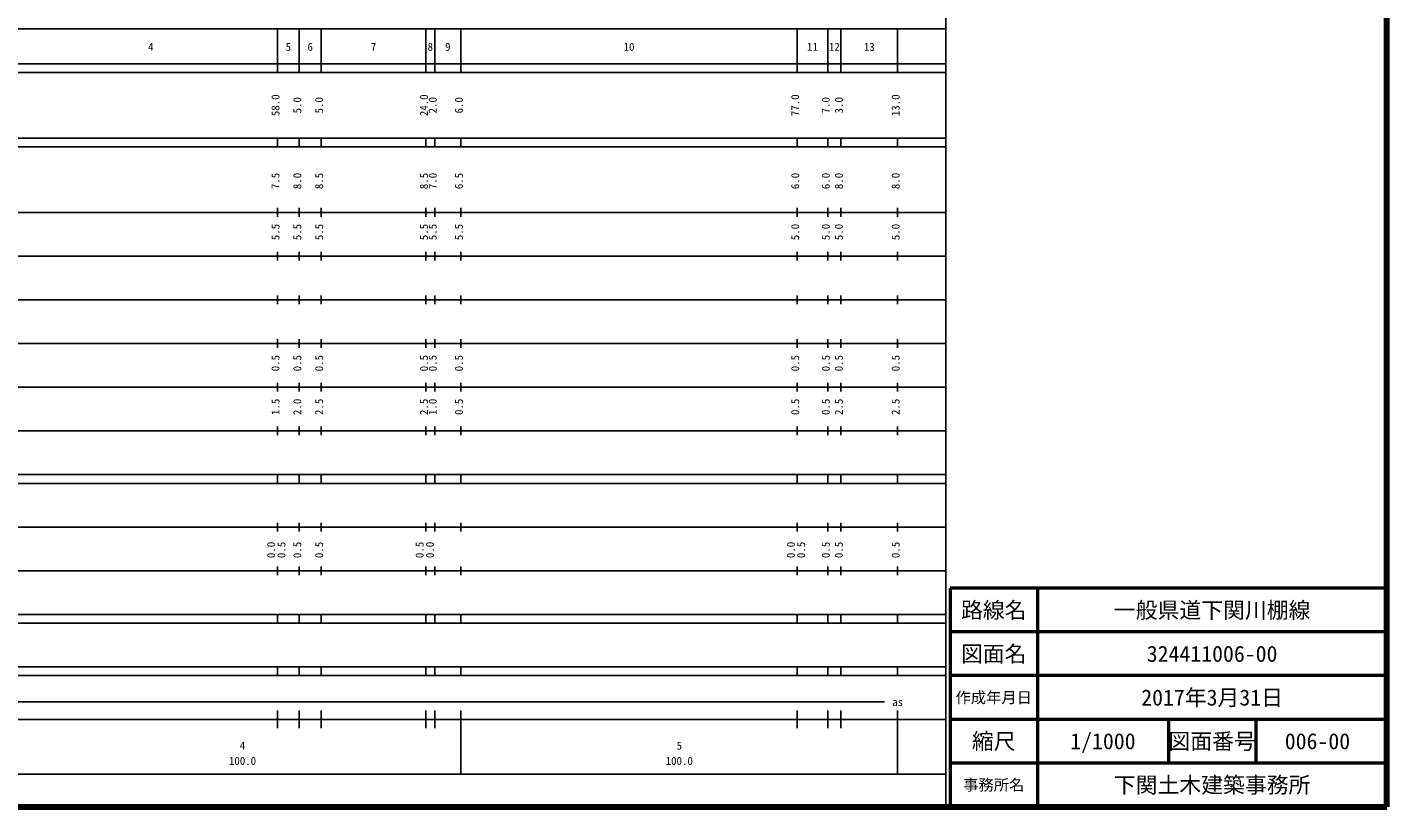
# Model space of a CAD drawing. Units: millimetres on the paper, enlarged 1000 times. Extents: x 40000 to 680000, y 20000 to 380000.
# Drawn here: x 368696 to 680000, y 20000 to 198357 of the extents above; entities that cross this region are included whole.
import ezdxf
from ezdxf.enums import TextEntityAlignment as Align

# ---------------------------------------------------------------- set-up
doc = ezdxf.new("R2010")
doc.units = ezdxf.units.MM
doc.header["$LTSCALE"] = 1000
for name, color, linetype, lineweight in [('M-TTL', 2, 'Continuous', 140), ('M-TTL-BAND', 7, 'Continuous', 25), ('M-TTL-FRAM', 2, 'Continuous', 50), ('M-TTL-LINE', 7, 'Continuous', 50)]:
    doc.layers.add(name, color=color, linetype=linetype, lineweight=lineweight)
doc.layers.add('M-TTL-TXT', color=7, linetype='Continuous')
doc.styles.add('ＭＳ ゴシック', font='')
doc.styles.get('ＭＳ ゴシック').set_extended_font_data('MS Gothic')

msp = doc.modelspace()

# ---------------------------------------------------------------- linework, layer by layer
at = {"layer": 'M-TTL'}
for p, q in [((680000, 20000), (680000, 380000)), ((40000, 20000), (680000, 20000))]:
    msp.add_line(p, q, dxfattribs=at)
at = {"layer": 'M-TTL-BAND'}
for p, q in [((579000, 20000), (579000, 370000)), ((68000, 198000), (579000, 198000)), ((426000, 188000), (426000, 198000)), ((431000, 188000), (431000, 198000)), ((436000, 188000), (436000, 198000)), ((460000, 188000), (460000, 198000)), ((462000, 188000), (462000, 198000)), ((468000, 188000), (468000, 198000)), ((545000, 188000), (545000, 198000)), ((552000, 188000), (552000, 198000)), ((555000, 188000), (555000, 198000)), ((568000, 188000), (568000, 198000)), ((40000, 190000), (579000, 190000)), ((40000, 188000), (579000, 188000)), ((40000, 173000), (579000, 173000)), ((426000, 171000), (426000, 173000)), ((431000, 171000), (431000, 173000)), ((436000, 171000), (436000, 173000)), ((460000, 171000), (460000, 173000)), ((462000, 171000), (462000, 173000)), ((468000, 171000), (468000, 173000)), ((545000, 171000), (545000, 173000)), ((552000, 171000), (552000, 173000)), ((555000, 171000), (555000, 173000)), ((568000, 171000), (568000, 173000)), ((40000, 171000), (579000, 171000)), ((40000, 156000), (579000, 156000)), ((426000, 155000), (426000, 157000)), ((431000, 155000), (431000, 157000)), ((436000, 155000), (436000, 157000)), ((460000, 155000), (460000, 157000)), ((462000, 155000), (462000, 157000)), ((468000, 155000), (468000, 157000)), ((545000, 155000), (545000, 157000)), ((552000, 155000), (552000, 157000)), ((555000, 155000), (555000, 157000)), ((568000, 155000), (568000, 157000)), ((426000, 145000), (426000, 147000)), ((431000, 145000), (431000, 147000)), ((436000, 145000), (436000, 147000)), ((460000, 145000), (460000, 147000)), ((462000, 145000), (462000, 147000)), ((468000, 145000), (468000, 147000)), ((545000, 145000), (545000, 147000)), ((552000, 145000), (552000, 147000)), ((555000, 145000), (555000, 147000)), ((568000, 145000), (568000, 147000)), ((46000, 146000), (579000, 146000)), ((426000, 135000), (426000, 137000)), ((431000, 135000), (431000, 137000)), ((436000, 135000), (436000, 137000)), ((460000, 135000), (460000, 137000)), ((462000, 135000), (462000, 137000)), ((468000, 135000), (468000, 137000)), ((545000, 135000), (545000, 137000)), ((552000, 135000), (552000, 137000)), ((555000, 135000), (555000, 137000)), ((568000, 135000), (568000, 137000)), ((52000, 136000), (579000, 136000)), ((46000, 126000), (579000, 126000)), ((426000, 125000), (426000, 127000)), ((431000, 125000), (431000, 127000)), ((436000, 125000), (436000, 127000)), ((460000, 125000), (460000, 127000)), ((462000, 125000), (462000, 127000)), ((468000, 125000), (468000, 127000)), ((545000, 125000), (545000, 127000)), ((552000, 125000), (552000, 127000)), ((555000, 125000), (555000, 127000)), ((568000, 125000), (568000, 127000)), ((52000, 116000), (579000, 116000)), ((426000, 115000), (426000, 117000)), ((431000, 115000), (431000, 117000)), ((436000, 115000), (436000, 117000)), ((460000, 115000), (460000, 117000)), ((462000, 115000), (462000, 117000)), ((468000, 115000), (468000, 117000)), ((545000, 115000), (545000, 117000)), ((552000, 115000), (552000, 117000)), ((555000, 115000), (555000, 117000)), ((568000, 115000), (568000, 117000)), ((46000, 106000), (579000, 106000)), ((426000, 105000), (426000, 107000)), ((431000, 105000), (431000, 107000)), ((436000, 105000), (436000, 107000)), ((460000, 105000), (460000, 107000)), ((462000, 105000), (462000, 107000)), ((468000, 105000), (468000, 107000)), ((545000, 105000), (545000, 107000)), ((552000, 105000), (552000, 107000)), ((555000, 105000), (555000, 107000)), ((568000, 105000), (568000, 107000)), ((40000, 96000), (579000, 96000)), ((40000, 94000), (579000, 94000)), ((426000, 94000), (426000, 96000)), ((431000, 94000), (431000, 96000)), ((436000, 94000), (436000, 96000)), ((460000, 94000), (460000, 96000)), ((462000, 94000), (462000, 96000)), ((468000, 94000), (468000, 96000)), ((545000, 94000), (545000, 96000)), ((552000, 94000), (552000, 96000)), ((555000, 94000), (555000, 96000)), ((568000, 94000), (568000, 96000)), ((426000, 83000), (426000, 85000)), ((431000, 83000), (431000, 85000)), ((436000, 83000), (436000, 85000)), ((460000, 83000), (460000, 85000)), ((462000, 83000), (462000, 85000)), ((468000, 83000), (468000, 85000)), ((545000, 83000), (545000, 85000)), ((552000, 83000), (552000, 85000)), ((555000, 83000), (555000, 85000)), ((568000, 83000), (568000, 85000)), ((49000, 84000), (579000, 84000)), ((426000, 73000), (426000, 75000)), ((431000, 73000), (431000, 75000)), ((436000, 73000), (436000, 75000)), ((460000, 73000), (460000, 75000)), ((462000, 73000), (462000, 75000)), ((468000, 73000), (468000, 75000)), ((545000, 73000), (545000, 75000)), ((552000, 73000), (552000, 75000)), ((555000, 73000), (555000, 75000)), ((568000, 73000), (568000, 75000)), ((40000, 74000), (579000, 74000)), ((40000, 64000), (579000, 64000)), ((426000, 62000), (426000, 64000)), ((431000, 62000), (431000, 64000)), ((436000, 62000), (436000, 64000)), ((460000, 62000), (460000, 64000)), ((462000, 62000), (462000, 64000)), ((468000, 62000), (468000, 64000)), ((545000, 62000), (545000, 64000)), ((552000, 62000), (552000, 64000)), ((555000, 62000), (555000, 64000)), ((568000, 62000), (568000, 64000)), ((40000, 62000), (579000, 62000)), ((40000, 52000), (579000, 52000)), ((40000, 50000), (579000, 50000)), ((426000, 50000), (426000, 52000)), ((431000, 50000), (431000, 52000)), ((436000, 50000), (436000, 52000)), ((460000, 50000), (460000, 52000)), ((462000, 50000), (462000, 52000)), ((468000, 50000), (468000, 52000)), ((545000, 50000), (545000, 52000)), ((552000, 50000), (552000, 52000)), ((555000, 50000), (555000, 52000)), ((568000, 50000), (568000, 52000)), ((71000, 44000), (565000, 44000)), ((426000, 38000), (426000, 42000)), ((431000, 38000), (431000, 42000)), ((436000, 38000), (436000, 42000)), ((460000, 38000), (460000, 42000)), ((462000, 38000), (462000, 42000)), ((468000, 27500), (468000, 42000)), ((545000, 38000), (545000, 42000)), ((552000, 38000), (552000, 42000)), ((555000, 38000), (555000, 42000)), ((568000, 27500), (568000, 42000)), ((40000, 40000), (579000, 40000)), ((68000, 27500), (579000, 27500))]:
    msp.add_line(p, q, dxfattribs=at)
at = {"layer": 'M-TTL-FRAM'}
for p, q in [((680000, 70000), (580000, 70000)), ((580000, 70000), (580000, 20000))]:
    msp.add_line(p, q, dxfattribs=at)
at = {"layer": 'M-TTL-LINE'}
for p, q in [((600000, 70000), (600000, 20000)), ((680000, 60000), (580000, 60000)), ((680000, 50000), (580000, 50000)), ((680000, 40000), (580000, 40000)), ((630000, 40000), (630000, 30000)), ((650000, 40000), (650000, 30000)), ((680000, 30000), (580000, 30000))]:
    msp.add_line(p, q, dxfattribs=at)

# ---------------------------------------------------------------- texts
at = {"layer": 'M-TTL-BAND', "style": 'ＭＳ ゴシック'}
for s, p in [('4', (397000, 192405)), ('5', (428500, 192405)), ('6', (433500, 192405)), ('7', (448000, 192405)), ('8', (461000, 192405)), ('9', (465000, 192405)), ('10', (506500, 192405)), ('11', (548500, 192405)), ('12', (553500, 192405)), ('13', (561500, 192405)), ('as', (568000, 42500)), ('4', (418000, 32523)), ('5', (518000, 32523)), ('100.0', (418000, 29033)), ('100.0', (518000, 29033))]:
    msp.add_text(s, height=1833, dxfattribs=at).set_placement(p, align=Align.BOTTOM_CENTER)
for s, p in [('58.0', (427000, 180500)), ('5.0', (432000, 180500)), ('5.0', (437000, 180500)), ('24.0', (461000, 180500)), ('2.0', (463000, 180500)), ('6.0', (469000, 180500)), ('77.0', (546000, 180500)), ('7.0', (553000, 180500)), ('3.0', (556000, 180500)), ('13.0', (569000, 180500)), ('7.5', (427000, 163174)), ('8.0', (432000, 163174)), ('8.5', (437000, 163174)), ('8.5', (461000, 163174)), ('7.0', (463000, 163174)), ('6.5', (469000, 163174)), ('6.0', (546000, 163174)), ('6.0', (553000, 163174)), ('8.0', (556000, 163174)), ('8.0', (569000, 163174)), ('5.5', (427000, 151500)), ('5.5', (432000, 151500)), ('5.5', (437000, 151500)), ('5.5', (461000, 151500)), ('5.5', (463000, 151500)), ('5.5', (469000, 151500)), ('5.0', (546000, 151500)), ('5.0', (553000, 151500)), ('5.0', (556000, 151500)), ('5.0', (569000, 151500)), ('0.5', (427000, 121500)), ('0.5', (432000, 121500)), ('0.5', (437000, 121500)), ('0.5', (461000, 121500)), ('0.5', (463000, 121500)), ('0.5', (469000, 121500)), ('0.5', (546000, 121500)), ('0.5', (553000, 121500)), ('0.5', (556000, 121500)), ('0.5', (569000, 121500)), ('1.5', (427000, 111500)), ('2.0', (432000, 111500)), ('2.5', (437000, 111500)), ('2.5', (461000, 111500)), ('1.0', (463000, 111500)), ('0.5', (469000, 111500)), ('0.5', (546000, 111500)), ('0.5', (553000, 111500)), ('2.5', (556000, 111500)), ('2.5', (569000, 111500)), ('0.0', (426000, 78764)), ('0.5', (428370, 78764)), ('0.5', (432000, 78764)), ('0.5', (437000, 78764)), ('0.5', (460000, 78764)), ('0.0', (462370, 78764)), ('0.0', (545000, 78764)), ('0.5', (547370, 78764)), ('0.5', (553000, 78764)), ('0.5', (556000, 78764)), ('0.5', (569000, 78764))]:
    msp.add_text(s, height=1833, rotation=90, dxfattribs=at).set_placement(p, align=Align.BOTTOM_CENTER)
at = {"layer": 'M-TTL-TXT', "style": 'ＭＳ ゴシック'}
for s, height, p in [('路線名', 3666, (590000, 65000)), ('路線名', 3666, (590000, 65000)), ('一般県道下関川棚線', 3666, (640000, 65000)), ('図面名', 3666, (590000, 55000)), ('図面名', 3666, (590000, 55000)), ('324411006-00', 3666, (640000, 55000)), ('2017年3月31日', 3666, (640000, 45000)), ('作成年月日', 2566, (590000, 45000)), ('作成年月日', 2566, (590000, 45000)), ('縮尺', 3666, (590000, 35000)), ('縮尺', 3666, (590000, 35000)), ('1/1000', 3666, (615000, 35000)), ('図面番号', 3666, (640000, 35000)), ('図面番号', 3666, (640000, 35000)), ('006-00', 3666, (664125, 35000)), ('事務所名', 2566, (590000, 25000)), ('事務所名', 2566, (590000, 25000)), ('下関土木建築事務所', 3666, (640000, 25000))]:
    msp.add_text(s, height=height, dxfattribs=at).set_placement(p, align=Align.MIDDLE_CENTER)

doc.saveas('drawing.dxf')
